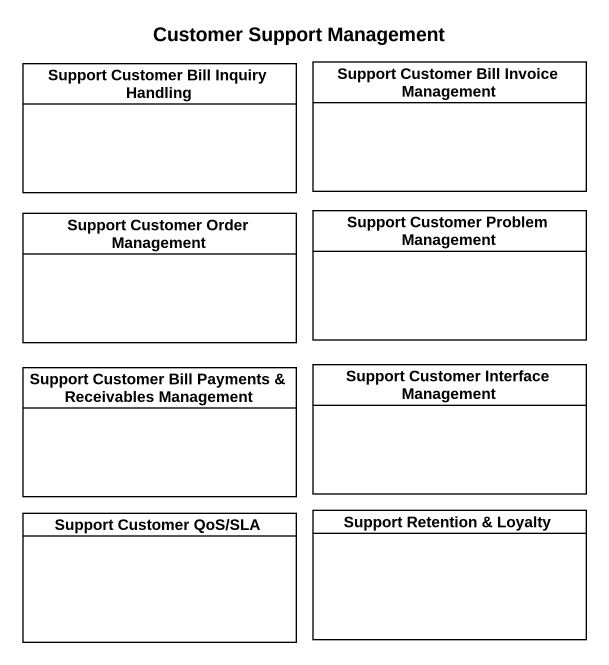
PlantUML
@startuml
title Customer Support Management
hide circle
hide empty members
class "Support Customer Bill Inquiry Handling" as Support_Customer_Bill
class "Support Customer Bill Invoice Management" as Support_Customer_Bill_2
class "Support Customer Problem Management" as Support_Customer_Problem
class "Support Customer Order Management" as Support_Customer_Order
class "Support Customer Bill Payments & Receivables Management" as Support_Customer_Bill_3
class "Support Customer Interface Management" as Support_Customer_Interface
class "Support Customer QoS/SLA" as Support_Customer_QoS_SLA
class "Support Retention & Loyalty" as Support_Retention_Loyalty
@enduml
